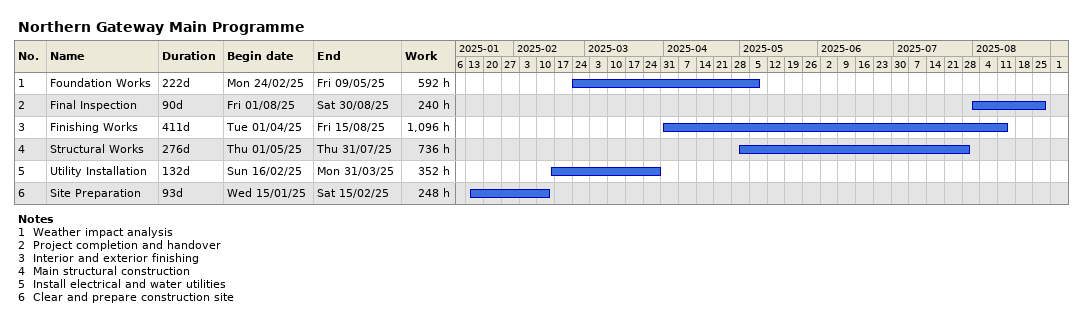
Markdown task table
Northern Gateway Main Programme

| ID | Task | Duration | Start | Finish | Work (h) |
|---|---|---|---|---|---|
| 1 | Foundation Works | 222d | 2025-02-24 | 2025-05-09 | 592 |
| 2 | Final Inspection | 90d | 2025-08-01 | 2025-08-30 | 240 |
| 3 | Finishing Works | 411d | 2025-04-01 | 2025-08-15 | 1096 |
| 4 | Structural Works | 276d | 2025-05-01 | 2025-07-31 | 736 |
| 5 | Utility Installation | 132d | 2025-02-16 | 2025-03-31 | 352 |
| 6 | Site Preparation | 93d | 2025-01-15 | 2025-02-15 | 248 |

Notes
- 1: Weather impact analysis
- 2: Project completion and handover
- 3: Interior and exterior finishing
- 4: Main structural construction
- 5: Install electrical and water utilities
- 6: Clear and prepare construction site
